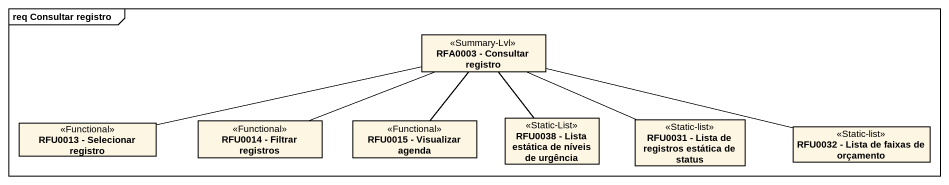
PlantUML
@startuml
mainframe req Consultar registro
hide circle
hide empty members
class "RFA0003 - Consultar registro" as RFA0003_Consultar_registro <<Summary-Lvl>>
class "RFU0013 - Selecionar registro" as RFU0013_Selecionar_registro <<Functional>>
class "RFU0014 - Filtrar registros" as RFU0014_Filtrar_registros <<Functional>>
class "RFU0015 - Visualizar agenda" as RFU0015_Visualizar_agenda <<Functional>>
class "RFU0038 - Lista estática de níveis de urgência" as RFU0038_Lista_estática_de <<Static-List>>
class "RFU0031 - Lista de registros estática de status" as RFU0031_Lista_de_registros <<Static-list>>
class "RFU0032 - Lista de faixas de orçamento" as RFU0032_Lista_de_faixas_de <<Static-list>>
RFU0013_Selecionar_registro -right- RFA0003_Consultar_registro
RFU0014_Filtrar_registros -right- RFA0003_Consultar_registro
RFU0015_Visualizar_agenda -up- RFA0003_Consultar_registro
RFU0038_Lista_estática_de -up- RFA0003_Consultar_registro
RFU0031_Lista_de_registros -left- RFA0003_Consultar_registro
RFU0032_Lista_de_faixas_de -left- RFA0003_Consultar_registro
@enduml
